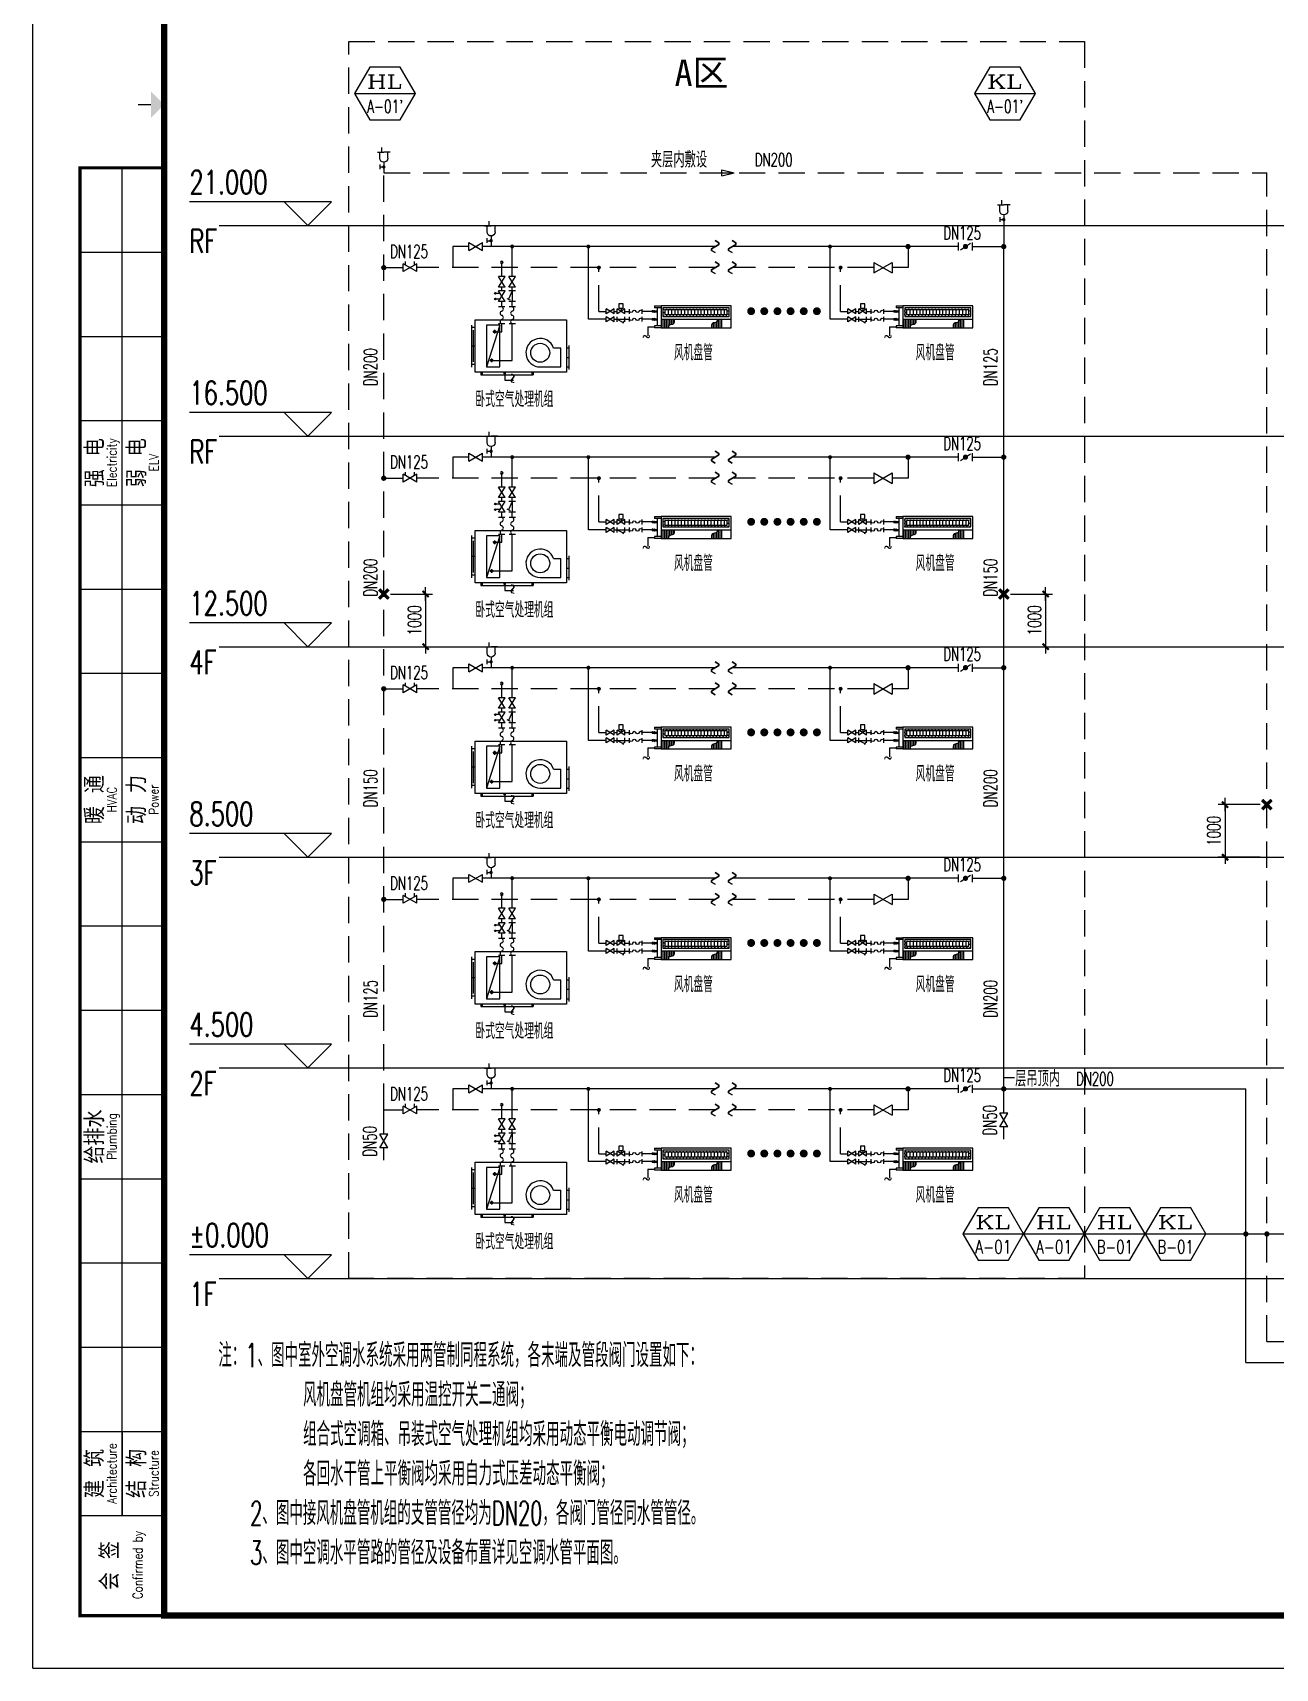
# Model space of a CAD drawing. Extents: x -345393 to -54719, y 203828 to 476815.
# Drawn here: x -261293 to -237682, y 269724 to 300792 of the extents above; entities that cross this region are included whole.
import ezdxf
from ezdxf.enums import TextEntityAlignment as Align

# ---------------------------------------------------------------- set-up
doc = ezdxf.new("R2010")
doc.units = 0
doc.header["$LTSCALE"] = 1000
doc.header["$MEASUREMENT"] = 0
for name, pattern in [('CHENG_DOTE', [1.42, 1, -0.2, 0.02, -0.2]), ('CONTINOUS', [0]), ('DASHDOT2', [0.5, 0.25, -0.125, 0, -0.125]), ('DASHED', [0.75, 0.5, -0.25])]:
    doc.linetypes.add(name, pattern=pattern)
doc.layers.get('0').update_dxf_attribs({"color": 252, "linetype": 'CONTINUOUS'})
doc.layers.get('Defpoints').update_dxf_attribs({"color": 252, "linetype": 'CONTINUOUS'})
for name, color, linetype in [('PUB_DIM', 252, 'CONTINUOUS'), ('PUB_TEXT', 252, 'CONTINUOUS'), ('图框', 252, 'CONTINUOUS'), ('暖通-水-标注', 95, 'CONTINUOUS'), ('暖通-水-水阀', 3, 'CONTINUOUS'), ('暖通-水-管道-供水', 1, 'CONTINUOUS'), ('暖通-水-管道-凝结水1', 128, 'DASHDOT2'), ('暖通-水-管道-回水', 6, 'DASHED'), ('暖通-水-管道-接点', 7, 'CONTINUOUS'), ('暖通-水-管道-管径', 201, 'CONTINUOUS'), ('暖通-水-说明', 3, 'CONTINUOUS'), ('暖通-风-标注', 160, 'CONTINUOUS'), ('暖通-风-法兰', 2, 'CONTINUOUS'), ('暖通-风-设备', 40, 'CONTINUOUS'), ('暖通-风-说明', 3, 'CONTINUOUS'), ('暖通-风-轴线', 5, 'CHENG_DOTE'), ('暖通-风-风口标注', 3, 'CONTINUOUS'), ('暖通-风-风管', 4, 'CONTINUOUS')]:
    doc.layers.add(name, color=color, linetype=linetype)
doc.layers.add('暖通-风-风口', color=3, linetype='CONTINUOUS', lineweight=20)
doc.styles.add('_TCH_DIM', font='SIMPLEX', dxfattribs={"bigfont": 'GBCBIG'})
doc.styles.add('HT', font='simhei.ttf')
doc.styles.add('HZ-ZG', font='romans.shx', dxfattribs={"width": 0.8, "bigfont": 'hzf.shx'})
doc.styles.add('HZTXT', font='tj-romans1.shx', dxfattribs={"width": 0.75, "bigfont": 'tj-hztxt1.shx'})
doc.styles.add('M-TEXT2', font='romanc.shx', dxfattribs={"width": 0.8, "bigfont": 'hzf.shx'})
doc.styles.add('NT3', font='romans.shx', dxfattribs={"width": 0.65, "bigfont": 'hztxt.shx'})
doc.styles.add('TKZ2_tjkts.shx', font='tjromant.shx', dxfattribs={"bigfont": 'tjkts.shx'})
doc.dimstyles.new('暖-标注100', dxfattribs={"dimscale": 0.85, "dimtxt": 300, "dimasz": 1, "dimexe": 150, "dimexo": 150, "dimgap": 100, "dimtad": 1, "dimdec": 0, "dimdsep": 46, "dimtxsty": 'NT3', "dimblk": '_DIMX', "dimcen": 0.09, "dimclrt": 7, "dimadec": 0, "dimazin": 0, "dimtfac": 1, "dimtdec": 0, "dimtix": 1, "dimtmove": 2, "dimatfit": 3, "dimldrblk": '_DIMX', "dimfxl": 0, "dimtolj": 1, "dimtzin": 0, "dimarcsym": 0})
pattern_1 = [(90, (170159.227, -52779.35), (31.75, 2e-15), [])]

# ---------------------------------------------------------------- blocks, each defined once
blk = doc.blocks.new('TJAD_TK_A1')
for p, q in [((517.38, 385.45), (517.38, 641.45)), ((509.38, 625.45), (525.38, 625.45)), ((509.38, 609.45), (525.38, 609.45)), ((509.38, 593.45), (525.38, 593.45)), ((509.38, 577.45), (525.38, 577.45)), ((509.38, 561.45), (525.38, 561.45)), ((509.38, 545.45), (525.38, 545.45)), ((509.38, 529.45), (525.38, 529.45)), ((509.38, 513.45), (525.38, 513.45)), ((509.38, 497.45), (525.38, 497.45)), ((509.38, 481.45), (525.38, 481.45)), ((509.38, 465.45), (525.38, 465.45)), ((509.38, 449.45), (525.38, 449.45)), ((509.38, 433.45), (525.38, 433.45)), ((509.38, 417.45), (525.38, 417.45)), ((509.38, 401.45), (525.38, 401.45)), ((517.38, 401.45), (517.38, 385.45)), ((509.38, 385.45), (525.38, 385.45))]:
    blk.add_line(p, q)
at = {"layer": '图框'}
for q in [(500.38, 950.45), (1341.38, 356.45)]:
    blk.add_line((500.38, 356.45), q, dxfattribs=at)
at = {"layer": '图框', "const_width": 1.2}
blk.add_lwpolyline([(1331.38, 940.45), (525.38, 940.45), (525.38, 366.45), (1331.38, 366.45)], close=True, dxfattribs=at)
at = {"layer": '图框'}
for points, const_width in [([(522.88, 653.45), (520.38, 653.45)], 0.3), ([(525.38, 366.45), (509.38, 366.45), (509.38, 641.45), (525.38, 641.45)], 0.6)]:
    blk.add_lwpolyline(points, dxfattribs=dict(at, const_width=const_width))
blk.add_solid([(522.88, 650.95), (522.88, 655.95), (525.38, 653.45)], dxfattribs=at)
at = {"style": 'TKZ2_tjkts.shx', "width": 0.8}
for s, p in [('Electricity', (515.4, 585.45)), ('ELV', (523.4, 585.45)), ('HVAC', (515.4, 521.45)), ('Power', (523.4, 521.45)), ('Plumbing', (515.4, 457.45)), ('Architecture', (515.4, 393.45)), ('Structure', (523.4, 393.45)), ('Confirmed by', (520.33, 376.06))]:
    blk.add_text(s, height=1.8, rotation=90, dxfattribs=at).set_placement(p, align=Align.MIDDLE_CENTER)
at = {"style": 'TKZ2_tjkts.shx'}
for s, p in [('强 电', (512.17, 585.45)), ('弱 电', (520.17, 585.45)), ('暖 通', (512.17, 521.45)), ('动 力', (520.17, 521.45)), ('给排水', (512.17, 457.45)), ('建 筑', (512.17, 393.45)), ('结 构', (520.17, 393.45)), ('会 签', (515, 375.95))]:
    blk.add_text(s, height=3.6, rotation=90, dxfattribs=at).set_placement(p, align=Align.MIDDLE_CENTER)
blk = doc.blocks.new('自动排气阀')
for p, q in [((-189, 616), (0, 616)), ((-118, 431), (-118, 616)), ((189, 616), (0, 616)), ((69, 746), (69, 616)), ((118, 431), (118, 616)), ((120, 174), (-25, 174)), ((0, 314), (0, 0)), ((120, 248), (120, 109))]:
    blk.add_line(p, q)
at = {"const_width": 50}
blk.add_lwpolyline([(0, 199, 1), (0, 149, 1)], format="xyb", close=True, dxfattribs=at)
blk.add_arc((0, 431), 118, 180, 0)
blk = doc.blocks.new('平衡阀')
for p, q in [((260, -150), (-260, 150)), ((260, 150), (-260, -150)), ((-260, 150), (-260, -150)), ((260, 150), (260, -150)), ((-170, -98), (-170, -233)), ((170, -98), (170, -233))]:
    blk.add_line(p, q)
blk = doc.blocks.new('截止阀')
for p, q in [((-260, 150), (260, -150)), ((-260, -150), (260, 150)), ((-260, -150), (-260, 150)), ((260, -150), (260, 150))]:
    blk.add_line(p, q)
blk = doc.blocks.new('金属软管')
for p, q in [((0, -150), (0, 150)), ((800, -150), (800, 150))]:
    blk.add_line(p, q)
for centre, start, end in [((100, -26), 14.47751, 165.52249), ((500, -26), 14.47751, 165.52249), ((300, 26), 194.47751, 345.52249), ((700, 26), 194.47751, 345.52249)]:
    blk.add_arc(centre, 103, start, end)
blk = doc.blocks.new('1111')
at = {"layer": '暖通-风-标注'}
for p, q in [((-71, 0), (71, 0)), ((0, 71), (0, -71))]:
    blk.add_line(p, q, dxfattribs=at)
blk.add_circle((0, 0), 47.2, dxfattribs=at)
blk = doc.blocks.new('FJ-1')
at = {"layer": '暖通-水-水阀'}
for p, q in [((805, 1362), (710, 1362)), ((805, 1212), (710, 1362)), ((710, 1212), (805, 1362)), ((805, 1212), (710, 1212)), ((955, 1362), (860, 1362)), ((955, 1212), (860, 1362)), ((860, 1212), (955, 1362)), ((955, 1212), (860, 1212)), ((732, 1121), (678, 1121)), ((732, 1041), (678, 1041)), ((805, 1156), (710, 1156)), ((805, 1006), (710, 1156)), ((710, 1006), (805, 1156)), ((805, 1006), (710, 1006)), ((830, 1051), (879, 1028)), ((908, 1156), (855, 1039)), ((955, 1156), (860, 1156)), ((955, 1006), (860, 1006)), ((908, 1156), (908, 1006))]:
    blk.add_line(p, q, dxfattribs=at)
for centre in [(667, 1121), (667, 1041)]:
    blk.add_circle(centre, 11, dxfattribs=at)
at = {"layer": '暖通-水-管道-供水'}
for p, q in [((908, 1362), (908, 1789)), ((908, 1156), (908, 1212)), ((908, 929), (908, 1006)), ((908, 167), (908, 689)), ((613, 167), (908, 167))]:
    blk.add_line(p, q, dxfattribs=at)
at = {"layer": '暖通-水-管道-凝结水1'}
for p, q in [((800, -18), (800, -113)), ((800, -113), (925, -113))]:
    blk.add_line(p, q, dxfattribs=at)
at = {"layer": '暖通-水-管道-回水'}
for p, q in [((758, 1362), (758, 1564)), ((758, 1362), (758, 1489)), ((758, 1156), (758, 1212)), ((758, 1156), (758, 1193)), ((758, 929), (758, 1006)), ((658, 576), (758, 576)), ((758, 576), (758, 689))]:
    blk.add_line(p, q, dxfattribs=at)
at = {"layer": '暖通-水-管道-接点', "const_width": 37.5}
for points in [[(889, 1789, 1), (926, 1789, 1)], [(739, 1564, 1), (776, 1564, 1)]]:
    blk.add_lwpolyline(points, format="xyb", close=True, dxfattribs=at)
at = {"layer": '暖通-风-法兰'}
for p, q in [((326, 671), (326, 71)), ((1718, 36), (1718, 381))]:
    blk.add_line(p, q, dxfattribs=at)
at = {"layer": '暖通-风-设备', "ltscale": 0.5}
for p, q in [((353, 596), (353, 146)), ((729, 669), (541, 73))]:
    blk.add_line(p, q, dxfattribs=at)
at = {"layer": '暖通-风-设备'}
for p, q in [((1497, 344), (1598, 344)), ((1598, 73), (1598, 344)), ((1306, 73), (1598, 73)), ((461, -2), (461, -39)), ((461, -39), (1207, -39)), ((479, -2), (479, -39)), ((1188, -2), (1188, -39)), ((1207, -2), (1207, -39))]:
    blk.add_line(p, q, dxfattribs=at)
blk.add_lwpolyline([(379, 744), (1681, 744), (1681, -2), (379, -2)], close=True, dxfattribs=at)
at = {"layer": '暖通-风-设备', "ltscale": 0.5}
blk.add_lwpolyline([(729, 669), (541, 669), (541, 73), (729, 73)], close=True, dxfattribs=at)
at = {"layer": '暖通-风-设备'}
blk.add_circle((1306, 276), 135, dxfattribs=at)
blk.add_arc((1306, 276), 203, 19.4117, 270, dxfattribs=at)
at = {"layer": '暖通-风-轴线'}
for p, q in [((379, 371), (326, 371)), ((1681, 208), (1718, 208))]:
    blk.add_line(p, q, dxfattribs=at)
at = {"layer": '暖通-风-风管'}
for p, q in [((379, 634), (326, 634)), ((1681, 344), (1718, 344)), ((379, 109), (326, 109)), ((1681, 73), (1718, 73))]:
    blk.add_line(p, q, dxfattribs=at)
at = {"layer": '暖通-水-水阀', "xscale": 0.3000000000465661, "yscale": 0.2999999999883585, "zscale": 0.2999999999992724, "rotation": 90}
for p in [(758, 689), (908, 689)]:
    blk.add_blockref('金属软管', p, dxfattribs=at)
at = {"layer": '暖通-风-设备', "xscale": 0.375, "yscale": 0.375, "zscale": 0.375, "rotation": 180}
blk.add_blockref('1111', (658, 576), dxfattribs=at)
at = {"layer": '暖通-风-设备'}
for p, xscale, yscale, zscale in [((613, 167), 0.375, 0.375, 0.375), ((800, -18), 0.1875, 0.1875, 0.1875)]:
    blk.add_blockref('1111', p, dxfattribs=dict(at, xscale=xscale, yscale=yscale, zscale=zscale))
at = {"layer": '暖通-风-设备', "style": 'HZTXT'}
blk.add_text('~', height=156, rotation=90, dxfattribs=at).set_placement((979, -170))
blk = doc.blocks.new('FP1')
at = {"layer": '暖通-风-设备'}
h = blk.add_hatch(dxfattribs=at)
h.set_pattern_fill('CROSS', color=256, scale=210, style=0)
h.set_pattern_definition([(180, (31801193.28, -30023619.123), (-31.5, 31.5), [15.75, -47.25]), (90, (31801185.404, -30023626.998), (31.5, 31.5), [15.75, -47.25])])
h.paths.add_polyline_path([(636, -43), (636, -205), (-623, -205), (-623, -43)])
h.paths.add_polyline_path([(-587, -79), (-587, -169), (600, -169), (600, -79)], flags=16)
h = blk.add_hatch(dxfattribs=at)
h.set_pattern_fill('LINE', color=256, scale=10, angle=90, style=0)
h.set_pattern_definition(pattern_1)
edge = h.paths.add_edge_path()
edge.add_spline(control_points=[(-401, -252), (-399, -271), (-397, -322), (-288, -312), (-290, -380), (-290, -414)], knot_values=[0, 0, 0, 0, 84.614151, 223.849288, 366.633539, 366.633539, 366.633539, 366.633539], degree=3, periodic=0)
edge.add_line((-290, -414), (-518, -414))
edge.add_line((-518, -414), (-518, -252))
edge.add_line((-518, -252), (-401, -252))
h = blk.add_hatch(dxfattribs=at)
h.set_pattern_fill('LINE', color=256, scale=10, angle=90, style=0)
h.set_pattern_definition(pattern_1)
edge = h.paths.add_edge_path()
edge.add_line((665, -252), (665, -414))
edge.add_line((665, -414), (521, -414))
edge.add_spline(control_points=[(521, -414), (520, -395), (517, -344), (409, -354), (410, -286), (411, -252)], knot_values=[0, 0, 0, 0, 84.614151, 223.849288, 366.633539, 366.633539, 366.633539, 366.633539], degree=3, periodic=0)
edge.add_line((411, -252), (665, -252))
for p, q in [((791, 0), (665, 0)), ((791, 0), (791, -36)), ((665, -252), (-665, -252)), ((-531, -72), (-531, -162)), ((-468, -72), (-468, -162)), ((-406, -72), (-406, -162)), ((-343, -72), (-343, -162)), ((-281, -72), (-281, -162)), ((-218, -72), (-218, -162)), ((-156, -72), (-156, -162)), ((-93, -72), (-93, -162)), ((-31, -72), (-31, -162)), ((31, -72), (31, -162)), ((94, -72), (94, -162)), ((156, -72), (156, -162)), ((219, -72), (219, -162)), ((281, -72), (281, -162)), ((344, -72), (344, -162)), ((406, -72), (406, -162)), ((468, -72), (468, -162)), ((531, -72), (531, -162)), ((665, -36), (791, -36)), ((737, -36), (737, -378)), ((789, -94), (737, -94)), ((789, -103), (737, -103)), ((789, -112), (737, -112)), ((789, -244), (737, -244)), ((789, -253), (737, -253)), ((789, -262), (737, -262)), ((798, -85), (789, -85)), ((789, -85), (789, -121)), ((798, -121), (789, -121)), ((789, -235), (789, -271)), ((798, -235), (789, -235)), ((798, -271), (789, -271)), ((798, -85), (798, -121)), ((822, -94), (798, -94)), ((832, -103), (798, -103)), ((822, -112), (798, -112)), ((798, -235), (798, -271)), ((822, -244), (798, -244)), ((832, -253), (798, -253)), ((822, -262), (798, -262)), ((665, -378), (791, -378)), ((665, -414), (791, -414)), ((791, -378), (791, -414))]:
    blk.add_line(p, q, dxfattribs=at)
for points in [[(665, -414), (-665, -414), (-665, 0), (665, 0)], [(629, -198), (-629, -198), (-629, -36), (629, -36)], [(593, -162), (-593, -162), (-593, -72), (593, -72)]]:
    blk.add_lwpolyline(points, close=True, dxfattribs=at)
for centre, radius, start, end in [((822, -103), 18, 210, 150), ((822, -253), 18, 210, 150), ((822, -103), 9, 270, 90), ((822, -253), 9, 270, 90)]:
    blk.add_arc(centre, radius, start, end, dxfattribs=at)
for points in [[(-401, -252), (-399, -271), (-397, -322), (-288, -312), (-290, -380), (-290, -414)], [(521, -414), (520, -395), (517, -344), (409, -354), (410, -286), (411, -252)]]:
    blk.add_open_spline(points, degree=3, knots=[0, 0, 0, 0, 84.614151, 223.849288, 366.633539, 366.633539, 366.633539, 366.633539], dxfattribs=at)
blk = doc.blocks.new('FP3')
at = {"layer": '暖通-水-水阀'}
for p, q in [((341, -1279), (341, -1184)), ((491, -1279), (341, -1184)), ((491, -1184), (341, -1279)), ((491, -1279), (491, -1184)), ((545, -1279), (545, -1184)), ((695, -1279), (545, -1184)), ((695, -1184), (545, -1279)), ((620, -1172), (620, -1231)), ((695, -1279), (695, -1184)), ((341, -1429), (341, -1334)), ((491, -1429), (341, -1334)), ((491, -1334), (341, -1429)), ((491, -1429), (491, -1334)), ((545, -1429), (545, -1334)), ((545, -1381), (695, -1381)), ((545, -1381), (664, -1440)), ((675, -1417), (652, -1463)), ((695, -1429), (695, -1334))]:
    blk.add_line(p, q, dxfattribs=at)
blk.add_lwpolyline([(578, -1172), (662, -1172), (662, -1087), (578, -1087)], close=True, dxfattribs=at)
at = {"layer": '暖通-水-管道-供水'}
for p, q in [((0, -1381), (0, 0)), ((341, -1381), (0, -1381)), ((491, -1381), (545, -1381)), ((695, -1381), (783, -1381))]:
    blk.add_line(p, q, dxfattribs=at)
at = {"layer": '暖通-水-管道-凝结水1'}
for q in [(1255, -1524), (1129, -1695)]:
    blk.add_line((1129, -1524), q, dxfattribs=at)
at = {"layer": '暖通-水-管道-回水'}
for p, q in [((200, -1231), (200, -400)), ((200, -1231), (341, -1231)), ((491, -1231), (545, -1231)), ((695, -1231), (783, -1231)), ((1207, -1231), (1023, -1231)), ((1207, -1381), (1023, -1381))]:
    blk.add_line(p, q, dxfattribs=at)
at = {"layer": '暖通-水-管道-接点', "const_width": 37.5}
for points in [[(19, 0, -1), (-19, 0, -1)], [(219, -400, -1), (181, -400, -1)]]:
    blk.add_lwpolyline(points, format="xyb", close=True, dxfattribs=at)
at = {"layer": '暖通-水-水阀', "xscale": -0.3000000000465661, "yscale": 0.2999999999883585, "zscale": 0.2999999999992724}
for p in [(1023, -1231), (1023, -1381)]:
    blk.add_blockref('金属软管', p, dxfattribs=at)
at = {"layer": '暖通-风-风口', "xscale": -1}
blk.add_blockref('FP1', (2047, -1128), dxfattribs=at)
at = {"layer": '暖通-风-设备', "style": 'HZTXT'}
blk.add_text('~', height=156, rotation=180, dxfattribs=at).set_placement((1183, -1645))
blk = doc.blocks.new('zdz')
for points in [[(-0.46, 0.47), (-0.75, 0)], [(-0.28, 0.47), (-0.46, 0.47)], [(0.28, -0.47), (-0.28, 0.47)], [(0.75, 0), (0.48, -0.47)], [(0.48, -0.47), (0.28, -0.47)]]:
    blk.add_lwpolyline(points, close=True)
blk = doc.blocks.new('蝶阀150-2')
for p, q in [((-130, 75), (-130, -75)), ((94, 63), (-94, -63)), ((130, 75), (130, -75))]:
    blk.add_line(p, q)
at = {"const_width": 49.7}
blk.add_lwpolyline([(-25, -1, 1), (25, -1, 1)], format="xyb", close=True, dxfattribs=at)
blk = doc.blocks.new('A$C1EAF5DBC')
at = {"layer": '暖通-水-管道-供水'}
for p, q in [((0, -462), (0, 0)), ((0, -953), (0, -722))]:
    blk.add_line(p, q, dxfattribs=at)
at = {"layer": '暖通-水-水阀', "xscale": 0.5, "yscale": 0.5, "zscale": 0.5, "rotation": 90}
blk.add_blockref('截止阀', (0, -592), dxfattribs=at)
at = {"layer": '暖通-水-管道-管径', "style": 'NT3', "width": 0.65}
blk.add_text('DN50', height=250, rotation=90, dxfattribs=at).set_placement((-139, -884))
blk = doc.blocks.new('箭头')
at = {"color": 3, "linetype": 'CONTINOUS'}
for p, q in [((-317, 0), (381, 0)), ((32, 84), (381, 0)), ((32, 84), (32, -84)), ((32, -84), (381, 0))]:
    blk.add_line(p, q, dxfattribs=at)
blk = doc.blocks.new('MB-W-SYS-SN')
blk.add_line((-577, 0), (577, 0))
blk.add_lwpolyline([(-289, 500), (-577, 0), (-289, -500), (289, -500), (577, 0), (289, 500)], close=True)
at = {"style": 'M-TEXT2'}
for tag, width, p, p2 in [('系统类型', 1.25683, (-345, 104), (313, 104)), ('系统编号', 0.607865, (-343, -368), (345, -368))]:
    blk.add_attdef(tag, text='', height=250, dxfattribs=dict(at, width=width)).set_placement(p, p2, align=Align.FIT)
blk = doc.blocks.new('gdzj')
at = {"layer": '暖通-水-水阀'}
for p, q in [((106, 106), (-106, -106)), ((-106, 106), (106, -106))]:
    blk.add_line(p, q, dxfattribs=at)
at = {"layer": '暖通-水-水阀', "const_width": 75}
for points in [[(-106, -106), (106, 106)], [(106, -106), (-106, 106)]]:
    blk.add_lwpolyline(points, dxfattribs=at)
blk = doc.blocks.new('_DIMX')
blk.add_line((-150, 0), (150, 0))
at = {"const_width": 50}
blk.add_lwpolyline([(-70, -70), (70, 70)], dxfattribs=at)
blk = doc.blocks.new('*D56')
at = {"layer": 'Defpoints', "color": 0}
for p in [(-254622, 290130), (-254622, 289130), (-253826, 289130)]:
    blk.add_point(p, dxfattribs=at)
at = {"layer": '暖通-水-标注', "color": 0, "lineweight": -2}
for p, q in [((-254494, 290130), (-253698, 290130)), ((-253826, 290129), (-253826, 289131)), ((-254494, 289130), (-253698, 289130))]:
    blk.add_line(p, q, dxfattribs=at)
at = {"layer": '暖通-水-标注', "color": 0, "lineweight": -2, "xscale": 0.85, "yscale": 0.85, "zscale": 0.85}
for p, rotation in [((-253826, 290130), 90), ((-253826, 289130), 270)]:
    blk.add_blockref('_DIMX', p, dxfattribs=dict(at, rotation=rotation))
at = {"layer": '暖通-水-标注', "color": 7, "insert": (-254038, 289630), "char_height": 255, "attachment_point": 5, "rotation": 90, "style": 'NT3'}
blk.add_mtext('\\A1;1000', dxfattribs=at)
blk = doc.blocks.new('*D57')
at = {"layer": 'Defpoints', "color": 0}
for p in [(-242841, 290130), (-242841, 289130), (-242045, 289130)]:
    blk.add_point(p, dxfattribs=at)
at = {"layer": '暖通-水-标注', "color": 0, "lineweight": -2}
for p, q in [((-242714, 290130), (-241918, 290130)), ((-242045, 290129), (-242045, 289131)), ((-242714, 289130), (-241918, 289130))]:
    blk.add_line(p, q, dxfattribs=at)
at = {"layer": '暖通-水-标注', "color": 0, "lineweight": -2, "xscale": 0.85, "yscale": 0.85, "zscale": 0.85}
for p, rotation in [((-242045, 290130), 90), ((-242045, 289130), 270)]:
    blk.add_blockref('_DIMX', p, dxfattribs=dict(at, rotation=rotation))
at = {"layer": '暖通-水-标注', "color": 7, "insert": (-242258, 289630), "char_height": 255, "attachment_point": 5, "rotation": 90, "style": 'NT3'}
blk.add_mtext('\\A1;1000', dxfattribs=at)
blk = doc.blocks.new('*D58')
at = {"layer": 'Defpoints', "color": 0}
for p in [(-237841, 286130), (-238637, 285130), (-237841, 285130)]:
    blk.add_point(p, dxfattribs=at)
at = {"layer": '暖通-水-标注', "color": 0, "lineweight": -2}
for p, q in [((-237969, 286130), (-238765, 286130)), ((-238637, 286129), (-238637, 285131)), ((-237969, 285130), (-238765, 285130))]:
    blk.add_line(p, q, dxfattribs=at)
at = {"layer": '暖通-水-标注', "color": 0, "lineweight": -2, "xscale": 0.85, "yscale": 0.85, "zscale": 0.85}
for p, rotation in [((-238637, 286130), 90), ((-238637, 285130), 270)]:
    blk.add_blockref('_DIMX', p, dxfattribs=dict(at, rotation=rotation))
at = {"layer": '暖通-水-标注', "color": 7, "insert": (-238850, 285630), "char_height": 255, "attachment_point": 5, "rotation": 90, "style": 'NT3'}
blk.add_mtext('\\A1;1000', dxfattribs=at)

msp = doc.modelspace()

# ---------------------------------------------------------------- linework, layer by layer
at = {"layer": 'PUB_DIM'}
for p, q in [((-255614.43245, 297579.67781), (-258314.43245, 297579.67781)), ((-256064.43245, 297129.67781), (-256514.43245, 297579.67781)), ((-256064.43245, 297129.67781), (-255614.43245, 297579.67781)), ((-257750.52944, 297129.67781), (-188192.68235, 297129.67781)), ((-255614.43245, 293579.67781), (-258314.43245, 293579.67781)), ((-256064.43245, 293129.67781), (-256514.43245, 293579.67781)), ((-256064.43245, 293129.67781), (-255614.43245, 293579.67781)), ((-257750.52944, 293129.67781), (-188192.68235, 293129.67781)), ((-255614.43245, 289579.67781), (-258314.43245, 289579.67781)), ((-256064.43245, 289129.67781), (-256514.43245, 289579.67781)), ((-256064.43245, 289129.67781), (-255614.43245, 289579.67781)), ((-257750.52944, 289129.67781), (-188192.68235, 289129.67781)), ((-255614.43245, 285579.67781), (-258314.43245, 285579.67781)), ((-256064.43245, 285129.67781), (-256514.43245, 285579.67781)), ((-256064.43245, 285129.67781), (-255614.43245, 285579.67781)), ((-257750.52944, 285129.67781), (-188192.68235, 285129.67781)), ((-255614.43245, 281579.67781), (-258314.43245, 281579.67781)), ((-256064.43245, 281129.67781), (-256514.43245, 281579.67781)), ((-256064.43245, 281129.67781), (-255614.43245, 281579.67781)), ((-257750.52944, 281129.67781), (-188192.68235, 281129.67781)), ((-255614.43245, 277579.67781), (-258314.43245, 277579.67781)), ((-256064.43245, 277129.67781), (-256514.43245, 277579.67781)), ((-256064.43245, 277129.67781), (-255614.43245, 277579.67781)), ((-257750.52944, 277129.67781), (-188192.68235, 277129.67781))]:
    msp.add_line(p, q, dxfattribs=at)
at = {"layer": '暖通-水-管道-供水'}
for p, q in [((-242841.37786, 297129.67781), (-242841.37786, 296729.67781)), ((-253311.75002, 296729.67781), (-253311.75002, 296329.67781)), ((-253006.89148, 296729.67781), (-253311.75002, 296729.67781)), ((-248324.71683, 296729.67781), (-252747.17417, 296729.67781)), ((-243698.08183, 296729.67781), (-248000.69213, 296729.67781)), ((-244659.6347, 296729.67781), (-244659.6347, 296329.67781)), ((-243438.36452, 296729.67781), (-242841.37786, 296729.67781)), ((-242841.37786, 280729.67781), (-242841.37786, 296729.67781)), ((-253311.75002, 292729.67781), (-253311.75002, 292329.67781)), ((-253006.89148, 292729.67781), (-253311.75002, 292729.67781)), ((-248324.71683, 292729.67781), (-252747.17417, 292729.67781)), ((-243698.08183, 292729.67781), (-248000.69213, 292729.67781)), ((-244659.6347, 292729.67781), (-244659.6347, 292329.67781)), ((-243438.36452, 292729.67781), (-242841.37786, 292729.67781)), ((-253311.75002, 288729.67781), (-253311.75002, 288329.67781)), ((-253006.89148, 288729.67781), (-253311.75002, 288729.67781)), ((-248324.71683, 288729.67781), (-252747.17417, 288729.67781)), ((-243698.08183, 288729.67781), (-248000.69213, 288729.67781)), ((-244659.6347, 288729.67781), (-244659.6347, 288329.67781)), ((-243438.36452, 288729.67781), (-242841.37786, 288729.67781)), ((-253311.75002, 284729.67781), (-253311.75002, 284329.67781)), ((-253006.89148, 284729.67781), (-253311.75002, 284729.67781)), ((-248324.71683, 284729.67781), (-252747.17417, 284729.67781)), ((-243698.08183, 284729.67781), (-248000.69213, 284729.67781)), ((-244659.6347, 284729.67781), (-244659.6347, 284329.67781)), ((-243438.36452, 284729.67781), (-242841.37786, 284729.67781)), ((-253311.75002, 280729.67781), (-253311.75002, 280329.67781)), ((-253006.89148, 280729.67781), (-253311.75002, 280729.67781)), ((-248324.71683, 280729.67781), (-252747.17417, 280729.67781)), ((-243698.08183, 280729.67781), (-248000.69213, 280729.67781)), ((-244659.6347, 280729.67781), (-244659.6347, 280329.67781)), ((-243438.36452, 280729.67781), (-242841.37786, 280729.67781)), ((-242841.37786, 280729.67781), (-238241.37786, 280729.67781)), ((-238241.37786, 275529.67781), (-238241.37786, 280729.67781)), ((-238241.37786, 275529.67781), (-236699.96086, 275529.67781))]:
    msp.add_line(p, q, dxfattribs=at)
for points, const_width in [([(-244634.6347, 296729.67781, -1), (-244684.6347, 296729.67781, -1)], 50), ([(-242866.37786, 296729.67781, 1), (-242816.37786, 296729.67781, 1)], 50), ([(-254646.96769, 296329.67781, 1), (-254596.96769, 296329.67781, 1)], 50), ([(-247679.28068, 295501.92356, 1), (-247604.28068, 295501.92356, 1)], 75), ([(-247429.28068, 295501.92356, 1), (-247354.28068, 295501.92356, 1)], 75), ([(-247179.28068, 295501.92356, 1), (-247104.28068, 295501.92356, 1)], 75), ([(-246929.28068, 295501.92356, 1), (-246854.28068, 295501.92356, 1)], 75), ([(-246679.28068, 295501.92356, 1), (-246604.28068, 295501.92356, 1)], 75), ([(-246429.28068, 295501.92356, 1), (-246354.28068, 295501.92356, 1)], 75), ([(-244634.6347, 292729.67781, -1), (-244684.6347, 292729.67781, -1)], 50), ([(-242866.37786, 292729.67781, 1), (-242816.37786, 292729.67781, 1)], 50), ([(-254646.96769, 292329.67781, 1), (-254596.96769, 292329.67781, 1)], 50), ([(-247679.28068, 291501.92356, 1), (-247604.28068, 291501.92356, 1)], 75), ([(-247429.28068, 291501.92356, 1), (-247354.28068, 291501.92356, 1)], 75), ([(-247179.28068, 291501.92356, 1), (-247104.28068, 291501.92356, 1)], 75), ([(-246929.28068, 291501.92356, 1), (-246854.28068, 291501.92356, 1)], 75), ([(-246679.28068, 291501.92356, 1), (-246604.28068, 291501.92356, 1)], 75), ([(-246429.28068, 291501.92356, 1), (-246354.28068, 291501.92356, 1)], 75), ([(-244634.6347, 288729.67781, -1), (-244684.6347, 288729.67781, -1)], 50), ([(-242866.37786, 288729.67781, 1), (-242816.37786, 288729.67781, 1)], 50), ([(-254646.96769, 288329.67781, 1), (-254596.96769, 288329.67781, 1)], 50), ([(-247679.28068, 287501.92356, 1), (-247604.28068, 287501.92356, 1)], 75), ([(-247429.28068, 287501.92356, 1), (-247354.28068, 287501.92356, 1)], 75), ([(-247179.28068, 287501.92356, 1), (-247104.28068, 287501.92356, 1)], 75), ([(-246929.28068, 287501.92356, 1), (-246854.28068, 287501.92356, 1)], 75), ([(-246679.28068, 287501.92356, 1), (-246604.28068, 287501.92356, 1)], 75), ([(-246429.28068, 287501.92356, 1), (-246354.28068, 287501.92356, 1)], 75), ([(-244634.6347, 284729.67781, -1), (-244684.6347, 284729.67781, -1)], 50), ([(-242866.37786, 284729.67781, 1), (-242816.37786, 284729.67781, 1)], 50), ([(-254646.96769, 284329.67781, 1), (-254596.96769, 284329.67781, 1)], 50), ([(-247679.28068, 283501.92356, 1), (-247604.28068, 283501.92356, 1)], 75), ([(-247429.28068, 283501.92356, 1), (-247354.28068, 283501.92356, 1)], 75), ([(-247179.28068, 283501.92356, 1), (-247104.28068, 283501.92356, 1)], 75), ([(-246929.28068, 283501.92356, 1), (-246854.28068, 283501.92356, 1)], 75), ([(-246679.28068, 283501.92356, 1), (-246604.28068, 283501.92356, 1)], 75), ([(-246429.28068, 283501.92356, 1), (-246354.28068, 283501.92356, 1)], 75), ([(-244634.6347, 280729.67781, -1), (-244684.6347, 280729.67781, -1)], 50), ([(-242866.37786, 280729.67781, 1), (-242816.37786, 280729.67781, 1)], 50), ([(-247679.28068, 279501.92356, 1), (-247604.28068, 279501.92356, 1)], 75), ([(-247429.28068, 279501.92356, 1), (-247354.28068, 279501.92356, 1)], 75), ([(-247179.28068, 279501.92356, 1), (-247104.28068, 279501.92356, 1)], 75), ([(-246929.28068, 279501.92356, 1), (-246854.28068, 279501.92356, 1)], 75), ([(-246679.28068, 279501.92356, 1), (-246604.28068, 279501.92356, 1)], 75), ([(-246429.28068, 279501.92356, 1), (-246354.28068, 279501.92356, 1)], 75), ([(-238216.37786, 277973.69786, -1), (-238266.37786, 277973.69786, -1)], 50), ([(-237816.37786, 277973.69786, -1), (-237866.37786, 277973.69786, -1)], 50)]:
    msp.add_lwpolyline(points, format="xyb", close=True, dxfattribs=dict(at, const_width=const_width))
at = {"layer": '暖通-水-管道-回水'}
for p, q in [((-254621.96769, 280329.67781), (-254621.96769, 298129.67781)), ((-254621.96769, 298129.67781), (-237841.37786, 298129.67781)), ((-237841.37786, 275929.67781), (-237841.37786, 298129.67781)), ((-254621.96769, 296329.67781), (-254251.55114, 296329.67781)), ((-248324.71683, 296329.67781), (-253991.83382, 296329.67781)), ((-245309.9625, 296329.67781), (-248000.69213, 296329.67781)), ((-244659.6347, 296329.67781), (-244963.67275, 296329.67781)), ((-254621.96769, 292329.67781), (-254251.55114, 292329.67781)), ((-248324.71683, 292329.67781), (-253991.83382, 292329.67781)), ((-245309.9625, 292329.67781), (-248000.69213, 292329.67781)), ((-244659.6347, 292329.67781), (-244963.67275, 292329.67781)), ((-254621.96769, 288329.67781), (-254251.55114, 288329.67781)), ((-248324.71683, 288329.67781), (-253991.83382, 288329.67781)), ((-245309.9625, 288329.67781), (-248000.69213, 288329.67781)), ((-244659.6347, 288329.67781), (-244963.67275, 288329.67781)), ((-254621.96769, 284329.67781), (-254251.55114, 284329.67781)), ((-248324.71683, 284329.67781), (-253991.83382, 284329.67781)), ((-245309.9625, 284329.67781), (-248000.69213, 284329.67781)), ((-244659.6347, 284329.67781), (-244963.67275, 284329.67781)), ((-254621.96769, 280329.67781), (-254251.55114, 280329.67781)), ((-248324.71683, 280329.67781), (-253991.83382, 280329.67781)), ((-245309.9625, 280329.67781), (-248000.69213, 280329.67781)), ((-244659.6347, 280329.67781), (-244963.67275, 280329.67781)), ((-237841.37786, 275929.67781), (-236699.96086, 275929.67781))]:
    msp.add_line(p, q, dxfattribs=at)
at = {"layer": '暖通-水-管道-管径', "color": 251, "linetype": 'DASHED'}
msp.add_lwpolyline([(-255288.7014, 300623.77765), (-241308.82575, 300623.77765), (-241308.82575, 277129.67781), (-255288.7014, 277129.67781)], close=True, dxfattribs=at)
at = {"layer": '暖通-水-说明', "linetype": 'Continuous'}
msp.add_line((-238999.42467, 277973.69786), (-237041.37786, 277973.69786), dxfattribs=at)

# ---------------------------------------------------------------- block references
for p in [(-250734.10859, 296729.67781), (-246142.07525, 296729.67781), (-250734.10859, 292729.67781), (-246142.07525, 292729.67781), (-250734.10859, 288729.67781), (-246142.07525, 288729.67781), (-250734.10859, 284729.67781), (-246142.07525, 284729.67781), (-250734.10859, 280729.67781), (-246142.07525, 280729.67781)]:
    msp.add_blockref('FP3', p)
at = {"layer": '图框', "xscale": 100, "yscale": 100, "zscale": 100}
msp.add_blockref('TJAD_TK_A1', (-311330.59827, 234079.50806), dxfattribs=at)
at = {"layer": '暖通-水-水阀'}
for name, p, xscale, yscale, zscale in [('自动排气阀', (-254621.96769, 298129.67781), -0.6428571427074661, 0.6428571427906198, 0.6428571428555837), ('自动排气阀', (-242841.37786, 297129.67781), -0.6428571427074661, 0.6428571427906198, 0.6428571428555837), ('自动排气阀', (-252583.50484, 296729.67781), -0.642857142694993, 0.6428571427823044, 0.6428571428555837), ('截止阀', (-252877.03283, 296729.67781), 0.5, 0.5, 0.5), ('自动排气阀', (-252583.50484, 292729.67781), -0.642857142694993, 0.6428571427823044, 0.6428571428555837), ('截止阀', (-252877.03283, 292729.67781), 0.5, 0.5, 0.5), ('gdzj', (-254621.96769, 290129.67781), -0.833333333954215, 0.833333333954215, 0.8333333333333334), ('gdzj', (-242841.37786, 290129.67781), -0.833333333954215, 0.833333333954215, 0.8333333333333334), ('自动排气阀', (-252583.50484, 288729.67781), -0.642857142694993, 0.6428571427823044, 0.6428571428555837), ('截止阀', (-252877.03283, 288729.67781), 0.5, 0.5, 0.5), ('gdzj', (-237841.37786, 286129.67781), 0.833333333954215, 0.833333333954215, 0.8333333333333334), ('自动排气阀', (-252583.50484, 284729.67781), -0.642857142694993, 0.6428571427823044, 0.6428571428555837), ('截止阀', (-252877.03283, 284729.67781), 0.5, 0.5, 0.5), ('自动排气阀', (-252583.50484, 280729.67781), -0.642857142694993, 0.6428571427823044, 0.6428571428555837), ('截止阀', (-252877.03283, 280729.67781), 0.5, 0.5, 0.5)]:
    msp.add_blockref(name, p, dxfattribs=dict(at, xscale=xscale, yscale=yscale, zscale=zscale))
at = {"layer": '暖通-水-水阀', "rotation": 180}
for name, p, xscale, yscale, zscale in [('箭头', (-248218.75644, 298129.67781), -0.6666666666860692, 0.6666666666278616, 0.6666666666666666), ('平衡阀', (-254121.69248, 296329.67781), -0.5, 0.5, 0.4999999999987874), ('截止阀', (-245136.81762, 296329.67781), -0.6666666666278616, 0.6666666666278616, 0.6666666666666666), ('平衡阀', (-254121.69248, 292329.67781), -0.5, 0.5, 0.4999999999987874), ('截止阀', (-245136.81762, 292329.67781), -0.6666666666278616, 0.6666666666278616, 0.6666666666666666), ('平衡阀', (-254121.69248, 288329.67781), -0.5, 0.5, 0.4999999999987874), ('截止阀', (-245136.81762, 288329.67781), -0.6666666666278616, 0.6666666666278616, 0.6666666666666666), ('平衡阀', (-254121.69248, 284329.67781), -0.5, 0.5, 0.4999999999987874), ('截止阀', (-245136.81762, 284329.67781), -0.6666666666278616, 0.6666666666278616, 0.6666666666666666), ('平衡阀', (-254121.69248, 280329.67781), -0.5, 0.5, 0.4999999999987874), ('截止阀', (-245136.81762, 280329.67781), -0.6666666666278616, 0.6666666666278616, 0.6666666666666666)]:
    msp.add_blockref(name, p, dxfattribs=dict(at, xscale=xscale, yscale=yscale, zscale=zscale))
for p in [(-243568.29586, 296729.56975), (-243568.29586, 296729.56975), (-243568.29586, 292729.56975), (-243568.29586, 292729.56975), (-243568.29586, 288729.56975), (-243568.29586, 288729.56975), (-243568.29586, 284729.56975), (-243568.29586, 284729.56975), (-243568.29586, 280729.56975), (-243568.29586, 280729.56975)]:
    msp.add_blockref('蝶阀150-2', p, dxfattribs=at)
at = {"layer": '暖通-水-管道-供水'}
for p in [(-242841.37786, 280729.67781), (-254621.96769, 280329.67781)]:
    msp.add_blockref('A$C1EAF5DBC', p, dxfattribs=at)
at = {"layer": '暖通-水-管道-管径', "xscale": 150, "yscale": 150, "zscale": 150, "rotation": 270}
for p in [(-248324.71683, 296729.67781), (-248000.69213, 296729.67781), (-248324.71683, 296329.67781), (-248000.69213, 296329.67781), (-248324.71683, 292729.67781), (-248000.69213, 292729.67781), (-248324.71683, 292329.67781), (-248000.69213, 292329.67781), (-248324.71683, 288729.67781), (-248000.69213, 288729.67781), (-248324.71683, 288329.67781), (-248000.69213, 288329.67781), (-248324.71683, 284729.67781), (-248000.69213, 284729.67781), (-248324.71683, 284329.67781), (-248000.69213, 284329.67781), (-248324.71683, 280729.67781), (-248000.69213, 280729.67781), (-248324.71683, 280329.67781), (-248000.69213, 280329.67781)]:
    msp.add_blockref('zdz', p, dxfattribs=at)
at = {"layer": '暖通-水-说明', "linetype": 'Continuous'}
ref = msp.add_blockref('MB-W-SYS-SN', (-254598.22725, 299636.84567), dxfattribs=dict(at, zscale=0.009999999999999998))
ref.add_attrib('系统编号', "A-01'", dxfattribs={"height": 250, "style": 'M-TEXT2', "width": 0.648845}).set_placement((-254941.14013, 299268.92722), (-254253.67372, 299268.92722), align=Align.FIT)
ref.add_attrib('系统类型', 'HL', dxfattribs={"height": 250, "style": 'M-TEXT2', "width": 1.348793}).set_placement((-254943.62608, 299740.96644), (-254285.2867, 299740.96644), align=Align.FIT)
ref = msp.add_blockref('MB-W-SYS-SN', (-242817.63742, 299636.84567), dxfattribs=dict(at, zscale=0.009999999999999998))
ref.add_attrib('系统编号', "A-01'", dxfattribs={"height": 250, "style": 'M-TEXT2', "width": 0.648845}).set_placement((-243160.5503, 299268.92722), (-242473.08389, 299268.92722), align=Align.FIT)
ref.add_attrib('系统类型', 'KL', dxfattribs={"height": 250, "style": 'M-TEXT2', "width": 1.417962}).set_placement((-243163.03624, 299740.96644), (-242504.69687, 299740.96644), align=Align.FIT)
ref = msp.add_blockref('MB-W-SYS-SN', (-243040.87656, 277973.69786), dxfattribs=dict(at, zscale=0.009999999999999998))
ref.add_attrib('系统编号', 'A-01', dxfattribs={"height": 250, "style": 'M-TEXT2', "width": 0.740348}).set_placement((-243383.78943, 277605.77941), (-242696.32302, 277605.77941), align=Align.FIT)
ref.add_attrib('系统类型', 'KL', dxfattribs={"height": 250, "style": 'M-TEXT2', "width": 1.417962}).set_placement((-243386.27538, 278077.81863), (-242727.936, 278077.81863), align=Align.FIT)
ref = msp.add_blockref('MB-W-SYS-SN', (-241886.17602, 277973.69786), dxfattribs=dict(at, zscale=0.009999999999999998))
ref.add_attrib('系统编号', 'A-01', dxfattribs={"height": 250, "style": 'M-TEXT2', "width": 0.740348}).set_placement((-242229.08889, 277605.77941), (-241541.62249, 277605.77941), align=Align.FIT)
ref.add_attrib('系统类型', 'HL', dxfattribs={"height": 250, "style": 'M-TEXT2', "width": 1.348793}).set_placement((-242231.57484, 278077.81863), (-241573.23546, 278077.81863), align=Align.FIT)
ref = msp.add_blockref('MB-W-SYS-SN', (-240731.47548, 277973.69786), dxfattribs=dict(at, zscale=0.009999999999999998))
ref.add_attrib('系统编号', 'B-01', dxfattribs={"height": 250, "style": 'M-TEXT2', "width": 0.72184}).set_placement((-241074.38836, 277605.77941), (-240386.92195, 277605.77941), align=Align.FIT)
ref.add_attrib('系统类型', 'HL', dxfattribs={"height": 250, "style": 'M-TEXT2', "width": 1.348793}).set_placement((-241076.8743, 278077.81863), (-240418.53492, 278077.81863), align=Align.FIT)
ref = msp.add_blockref('MB-W-SYS-SN', (-239576.77494, 277973.69786), dxfattribs=dict(at, zscale=0.009999999999999998))
ref.add_attrib('系统编号', 'B-01', dxfattribs={"height": 250, "style": 'M-TEXT2', "width": 0.72184}).set_placement((-239919.68782, 277605.77941), (-239232.22141, 277605.77941), align=Align.FIT)
ref.add_attrib('系统类型', 'KL', dxfattribs={"height": 250, "style": 'M-TEXT2', "width": 1.417962}).set_placement((-239922.17376, 278077.81863), (-239263.83439, 278077.81863), align=Align.FIT)
at = {"layer": '暖通-风-风口标注', "xscale": 1.333333333954215, "yscale": 1.333333333255723, "zscale": 1.333333333333333}
for p in [(-253390.7326, 294344.97591), (-253390.7326, 290344.97591), (-253390.7326, 286344.97591), (-253390.7326, 282344.97591), (-253390.7326, 278344.97591)]:
    msp.add_blockref('FJ-1', p, dxfattribs=at)

# ---------------------------------------------------------------- texts
at = {"layer": 'PUB_TEXT', "style": '_TCH_DIM', "width": 0.705882}
for s, p in [('21.000', (-258314.43245, 297729.67781)), ('RF', (-258314.43245, 296609.13268)), ('16.500', (-258314.43245, 293729.67781)), ('RF', (-258314.43245, 292609.13268)), ('12.500', (-258314.43245, 289729.67781)), ('4F', (-258314.43245, 288609.13268)), ('8.500', (-258314.43245, 285729.67781)), ('3F', (-258314.43245, 284609.13268)), ('4.500', (-258314.43245, 281729.67781)), ('2F', (-258314.43245, 280609.13268)), ('%%P0.000', (-258314.43245, 277729.67781)), ('1F', (-258314.43245, 276609.13268))]:
    msp.add_text(s, height=446.25, dxfattribs=at).set_placement(p)
at = {"layer": '暖通-水-管道-管径', "style": 'NT3', "width": 0.65}
for s, p in [('DN200', (-247571.88474, 298253.96577)), ('DN125 ', (-243990.53984, 296862.59134)), ('DN125 ', (-254501.11705, 296512.64317)), ('DN125 ', (-243990.53984, 292862.59134)), ('DN125 ', (-254501.11705, 292512.64317)), ('DN125 ', (-243990.53984, 288862.59134)), ('DN125 ', (-254501.11705, 288512.64317)), ('DN125 ', (-243990.53984, 284862.59134)), ('DN125 ', (-254501.11705, 284512.64317)), ('DN125 ', (-243990.53984, 280862.59134)), ('DN200', (-241466.89512, 280796.9716)), ('DN125 ', (-254501.11705, 280512.64317))]:
    msp.add_text(s, height=250, dxfattribs=at).set_placement(p)
for s, p in [('DN200', (-254748.77056, 294081.72866)), ('DN125', (-242968.18072, 294081.72866)), ('DN200', (-254748.77056, 290081.72866)), ('DN150', (-242968.18072, 290081.72866)), ('DN150', (-254748.77056, 286081.72866)), ('DN200', (-242968.18072, 286081.72866)), ('DN125', (-254748.77056, 282081.72866)), ('DN200', (-242968.18072, 282081.72866))]:
    msp.add_text(s, height=250, rotation=90, dxfattribs=at).set_placement(p)
at = {"layer": '暖通-水-说明', "style": 'HT'}
msp.add_text('A区', height=500, dxfattribs=at).set_placement((-248583.94182, 300032.48184), align=Align.MIDDLE)
at = {"layer": '暖通-水-说明', "style": 'HZ-ZG'}
for s, height, width, p in [('夹层内敷设', 300, 0.75, (-249546.65578, 298231.103)), ('一层吊顶内', 300, 0.75, (-242838.78651, 280774.27199)), ('注：1、图中室外空调水系统采用两管制同程系统，各末端及管段阀门设置如下：', 450, 0.6, (-257764.57339, 275445.80424)), ('        风机盘管机组均采用温控开关二通阀；', 450, 0.6, (-257764.57339, 274695.80424)), ('        组合式空调箱、吊装式空气处理机组均采用动态平衡电动调节阀；', 450, 0.6, (-257764.57339, 273945.80424)), ('        各回水干管上平衡阀均采用自力式压差动态平衡阀；', 450, 0.6, (-257764.57339, 273195.80424)), ('   2、图中接风机盘管机组的支管管径均为DN20，各阀门管径同水管管径。', 450, 0.6, (-257764.57339, 272445.80424)), ('   3、图中空调水平管路的管径及设备布置详见空调水管平面图。', 450, 0.6, (-257764.57339, 271695.80424))]:
    msp.add_text(s, height=height, dxfattribs=dict(at, width=width)).set_placement(p)
at = {"layer": '暖通-风-说明', "style": 'HZTXT', "width": 0.65}
for s, p in [('风机盘管', (-249107.80766, 294565.62662)), ('风机盘管', (-244515.77432, 294565.62662)), ('卧式空气处理机组', (-252879.53877, 293680.14545)), ('风机盘管', (-249107.80766, 290565.62662)), ('风机盘管', (-244515.77432, 290565.62662)), ('卧式空气处理机组', (-252879.53877, 289680.14545)), ('风机盘管', (-249107.80766, 286565.62662)), ('风机盘管', (-244515.77432, 286565.62662)), ('卧式空气处理机组', (-252879.53877, 285680.14545)), ('风机盘管', (-249107.80766, 282565.62662)), ('风机盘管', (-244515.77432, 282565.62662)), ('卧式空气处理机组', (-252879.53877, 281680.14545)), ('风机盘管', (-249107.80766, 278565.62662)), ('风机盘管', (-244515.77432, 278565.62662)), ('卧式空气处理机组', (-252879.53877, 277680.14545))]:
    msp.add_text(s, height=300, dxfattribs=at).set_placement(p)

# ---------------------------------------------------------------- dimensions: what is measured, and where the dimension line sits
at = {"layer": '暖通-水-标注'}
for base, p1, p2, picture, middle in [((-253825.91371, 289129.67781), (-254621.96769, 290129.67781), (-254621.96769, 289129.67781), '*D56', (-254038.41371, 289629.67781)), ((-242045.32388, 289129.67781), (-242841.37786, 290129.67781), (-242841.37786, 289129.67781), '*D57', (-242257.82388, 289629.67781)), ((-238637.43183, 285129.67781), (-237841.37786, 286129.67781), (-237841.37786, 285129.67781), '*D58', (-238849.93183, 285629.67781))]:
    dim = msp.add_linear_dim(base=base, p1=p1, p2=p2, angle=90, dimstyle='暖-标注100', dxfattribs=at)
    dim.commit()
    dim.dimension.update_dxf_attribs({"geometry": picture, "text_midpoint": middle})

doc.saveas('drawing.dxf')
